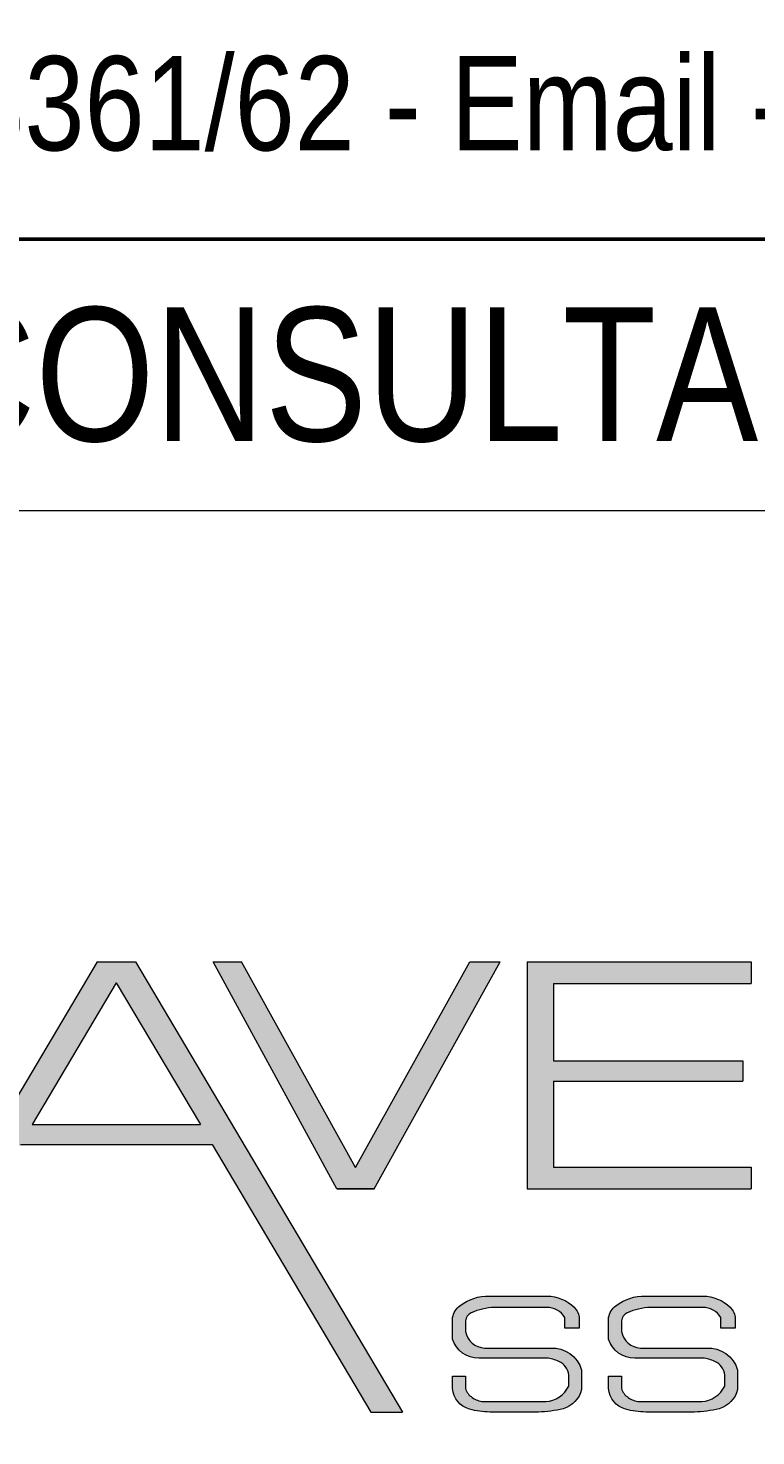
# Model space of a CAD drawing. Header units: millimetres. Extents: x 1112055 to 3390982, y -148532 to 766891.
# Drawn here: x 3043883 to 3046425, y -38293 to -33378 of the extents above; entities that cross this region are included whole.
import ezdxf

# ---------------------------------------------------------------- set-up
doc = ezdxf.new("R2010")
doc.units = ezdxf.units.MM
doc.layers.add('B TITLE BLOCK', color=250, linetype='Continuous', lineweight=0)
doc.layers.add('P_TITLE BLOCK TEXT', color=7, linetype='Continuous', lineweight=9)
doc.layers.add('FORMAT TEXT', color=7, linetype='Continuous')
doc.styles.add('SWINC', font='swissc.ttf')

msp = doc.modelspace()

# ---------------------------------------------------------------- hatches: boundary and pattern name
at = {"layer": 'P_TITLE BLOCK TEXT', "lineweight": 0}
h = msp.add_hatch(color=7, dxfattribs=at)
h.paths.add_polyline_path([(3044257.84092271, -36638.2075526796), (3044124.553167645, -36638.2075526796), (3043191.739336971, -38210.16844174943), (3043301.723963304, -38210.16844174943), (3043856.34716222, -37275.52752174159), (3044526.046928135, -37275.52752174159), (3045080.67012705, -38210.16844174943), (3045190.654753386, -38210.16844174943)])
h.paths.add_polyline_path([(3044191.197045169, -36711.2445936911), (3044485.046047318, -37206.433583666), (3043897.348043039, -37206.433583666)], flags=16)
for points in [[(3045532.509062634, -36638.2075526796), (3045425.698762179, -36638.2075526796), (3045026.920805738, -37355.78003645841), (3044628.142849314, -36638.2075526796), (3044529.278465001, -36638.2075526796), (3044961.782192235, -37430.76526425641), (3045092.059419241, -37430.76526425641)], [(3046409.021663768, -36638.2075526796), (3045625.794352873, -36638.2075526796), (3045625.794352873, -37430.76526425641), (3046409.021663768, -37430.76526425641), (3046409.021663768, -37354.65201456765), (3045718.62483623, -37354.65201456765), (3045718.62483623, -37055.22467681883), (3046379.996182787, -37055.22467681883), (3046379.996182787, -36984.22757372331), (3045718.62483623, -36984.22757372331), (3045718.62483623, -36713.44561346564), (3046409.021663768, -36713.44561346564)]]:
    msp.add_hatch(color=7, dxfattribs=at).paths.add_polyline_path(points)
h = msp.add_hatch(color=7, dxfattribs=at)
edge = h.paths.add_edge_path()
edge.add_line((3045758.245344773, -37917.73102508196), (3045758.245344773, -37879.62619068382))
edge.add_arc((3045693.836387071, -37921.48305186072), 76.8147815229149, 33.01826321543913, 89.55826277248488)
edge.add_line((3045694.428605428, -37844.67055329309), (3045512.397290925, -37844.67055329309))
edge.add_arc((3045522.125253027, -38068.63035288455), 224.1709728810094, 92.48714741882937, 114.042953728479)
edge.add_arc((3045444.770175415, -37895.23795704033), 34.30593931414464, 114.0429537287296, 173.3691583151027)
edge.add_line((3045410.693717022, -37891.27658657696), (3045410.693717022, -37929.4986072844))
edge.add_arc((3045480.699245922, -37915.41722012103), 71.4076994490433, 191.3730973809636, 266.9893197897211)
edge.add_line((3045476.948763252, -37986.72635992583), (3045707.591596482, -37986.72635992583))
edge.add_arc((3045714.059196884, -38092.62598090038), 106.0969348142399, 15.59350906143601, 93.4948803992956, ccw=False)
edge.add_line((3045816.251024582, -38064.10598916969), (3045816.506032118, -38131.9594608656))
edge.add_arc((3045724.571933552, -38107.91123088847), 95.02734261823448, 286.8361079587402, 345.34095802310895, ccw=False)
edge.add_arc((3045658.956844695, -37822.63564466628), 387.5868967059615, 270.9573158560448, 283.9044309719811, ccw=False)
edge.add_line((3045665.432466823, -38210.16844174943), (3045496.078027598, -38210.16844174943))
edge.add_arc((3045502.015109283, -37907.51396302135), 302.7127060924566, 255.28175512102422, 268.87619010354655, ccw=False)
edge.add_arc((3045445.328467156, -38123.31060696616), 79.59487414992454, 183.4260365920939, 255.28175512137238, ccw=False)
edge.add_line((3045365.875846983, -38128.06719598187), (3045365.875846983, -38085.15911051295))
edge.add_line((3045365.875846983, -38085.15911051889), (3045410.69371703, -38085.15911051889))
edge.add_line((3045410.693717022, -38085.15911051889), (3045410.693717022, -38128.09330039042))
edge.add_arc((3045470.602346388, -38107.91621148949), 63.21517845927948, 198.6134072766293, 234.8504137464769)
edge.add_arc((3045479.754245606, -38094.91830218049), 79.11181036817031, 234.8504137460161, 265.2644397946689)
edge.add_line((3045473.223008036, -38173.76005173604), (3045691.4659255, -38173.76005173604))
edge.add_arc((3045683.630076466, -38075.52648505721), 98.54559429150807, 274.560686205461, 333.2673842340857)
edge.add_line((3045771.64267099, -38119.85500136508), (3045772.142681532, -38080.90669272061))
edge.add_arc((3045710.93236695, -38089.56164777688), 61.81917872066249, 8.048099003074844, 64.756195017174)
edge.add_arc((3045680.424824438, -38154.26502571466), 133.3540462195299, 64.7561950179888, 84.270452264036)
edge.add_line((3045693.73794452, -38021.57718725597), (3045456.963669148, -38021.57718725597))
edge.add_arc((3045453.680965792, -37930.32555857756), 91.31065587454701, 195.9277156251153, 272.06028075499455, ccw=False)
edge.add_line((3045365.875846983, -37955.38343133546), (3045365.875846983, -37880.21212224198))
edge.add_arc((3045432.010251777, -37892.2524472786), 67.22149154335676, 127.42578174403599, 169.6818301060067, ccw=False)
edge.add_arc((3045489.679333431, -37967.61017376943), 162.1135877465242, 88.35670740972648, 127.4257817452478, ccw=False)
edge.add_line((3045494.328254147, -37805.56325812814), (3045695.162164896, -37805.56325812814))
edge.add_arc((3045695.926179259, -37940.04256737373), 134.4814795165388, 45.30042708153161, 90.32550976612902, ccw=False)
edge.add_arc((3045748.69211192, -37886.72036265793), 59.46480693073489, 1.8933564715803755, 45.30042708094601, ccw=False)
edge.add_line((3045808.124454267, -37884.75568762458), (3045808.124454267, -37917.73102508452))
edge.add_line((3045808.124454267, -37917.73102508196), (3045758.24534478, -37917.73102508196))
h = msp.add_hatch(color=7, dxfattribs=at)
edge = h.paths.add_edge_path()
edge.add_line((3046303.089337601, -37917.73102508196), (3046303.089337601, -37879.62619068382))
edge.add_arc((3046238.6803799, -37921.48305186072), 76.8147815229149, 33.01826321543913, 89.55826277248488)
edge.add_line((3046239.272598258, -37844.67055329309), (3046057.241283755, -37844.67055329309))
edge.add_arc((3046066.969245874, -38068.63035288455), 224.1709728810094, 92.48714741882937, 114.042953728479)
edge.add_arc((3045989.614168244, -37895.23795704033), 34.30593931414464, 114.0429537287296, 173.3691583151027)
edge.add_line((3045955.53770987, -37891.27658657696), (3045955.53770987, -37929.4986072844))
edge.add_arc((3046025.543238752, -37915.41722012103), 71.4076994490433, 191.3730973809636, 266.9893197897211)
edge.add_line((3046021.7927561, -37986.72635992583), (3046252.43558933, -37986.72635992583))
edge.add_arc((3046258.903189733, -38092.62598090038), 106.0969348142399, 15.59350906143601, 93.4948803992956, ccw=False)
edge.add_line((3046361.09501743, -38064.10598916969), (3046361.350024966, -38131.9594608656))
edge.add_arc((3046269.415926398, -38107.91123088847), 95.02734261823448, 286.8361079587402, 345.34095802310895, ccw=False)
edge.add_arc((3046203.800837523, -37822.63564466628), 387.5868967059615, 270.9573158560448, 283.9044309719811, ccw=False)
edge.add_line((3046210.276459653, -38210.16844174943), (3046040.922020428, -38210.16844174943))
edge.add_arc((3046046.859102112, -37907.51396302135), 302.7127060924566, 255.28175512102422, 268.87619010354655, ccw=False)
edge.add_arc((3045990.172459986, -38123.31060696616), 79.59487414992454, 183.4260365920939, 255.28175512137238, ccw=False)
edge.add_line((3045910.719839812, -38128.06719598187), (3045910.719839812, -38085.15911051295))
edge.add_line((3045910.719839812, -38085.15911051889), (3045955.537709859, -38085.15911051889))
edge.add_line((3045955.53770987, -38085.15911051889), (3045955.53770987, -38128.09330039042))
edge.add_arc((3046015.446339217, -38107.91621148949), 63.21517845927948, 198.6134072766293, 234.8504137464769)
edge.add_arc((3046024.598238436, -38094.91830218049), 79.11181036817031, 234.8504137460161, 265.2644397946689)
edge.add_line((3046018.067000866, -38173.76005173604), (3046236.30991833, -38173.76005173604))
edge.add_arc((3046228.474069296, -38075.52648505721), 98.54559429150807, 274.560686205461, 333.2673842340857)
edge.add_line((3046316.486663818, -38119.85500136508), (3046316.98667436, -38080.90669272061))
edge.add_arc((3046255.77635978, -38089.56164777688), 61.81917872066249, 8.048099003074844, 64.756195017174)
edge.add_arc((3046225.268817267, -38154.26502571466), 133.3540462195299, 64.7561950179888, 84.270452264036)
edge.add_line((3046238.581937348, -38021.57718725597), (3046001.807661976, -38021.57718725597))
edge.add_arc((3045998.524958621, -37930.32555857756), 91.31065587454701, 195.9277156251153, 272.06028075499455, ccw=False)
edge.add_line((3045910.719839812, -37955.38343133546), (3045910.719839812, -37880.21212224198))
edge.add_arc((3045976.854244608, -37892.2524472786), 67.22149154335676, 127.42578174403599, 169.6818301060067, ccw=False)
edge.add_arc((3046034.523326261, -37967.61017376943), 162.1135877465242, 88.35670740972648, 127.4257817452478, ccw=False)
edge.add_line((3046039.172246977, -37805.56325812814), (3046240.006157727, -37805.56325812814))
edge.add_arc((3046240.770172107, -37940.04256737373), 134.4814795165388, 45.30042708153161, 90.32550976612902, ccw=False)
edge.add_arc((3046293.536104767, -37886.72036265793), 59.46480693073489, 1.8933564715803755, 45.30042708094601, ccw=False)
edge.add_line((3046352.968447097, -37884.75568762458), (3046352.968447097, -37917.73102508452))
edge.add_line((3046352.968447097, -37917.73102508196), (3046303.089337609, -37917.73102508196))

# ---------------------------------------------------------------- linework, layer by layer
at = {"layer": 'B TITLE BLOCK', "color": 250, "lineweight": 0}
msp.add_line((3055933.873351584, -35063.39427533025), (3040376.632470896, -35063.39427533025), dxfattribs=at)
at = {"layer": 'B TITLE BLOCK', "color": 250, "lineweight": 0, "const_width": 12.97195068964479}
for points in [[(3055933.873351584, -28013.76255122061), (3040376.632470896, -28013.76255122061), (3040376.632470896, -34114.12073139662), (3055933.873351584, -34114.12073139662)], [(3055933.873351584, -63787.39914059931), (3040376.632470896, -63787.39914059931), (3040376.632470896, -34114.12073139662), (3055933.873351584, -34114.12073139662)]]:
    msp.add_lwpolyline(points, close=True, dxfattribs=at)
at = {"layer": 'P_TITLE BLOCK TEXT', "color": 7, "lineweight": 0}
for points in [[(3044124.553167645, -36638.20755268088), (3043191.739336971, -38210.1684417514)], [(3044257.84092271, -36638.20755268088), (3045190.654753386, -38210.1684417514)], [(3044529.278465001, -36638.20755268088), (3044628.142849314, -36638.20755268088)], [(3045092.059419241, -37430.76526425804), (3044961.782192235, -37430.76526425804), (3044529.278465001, -36638.20755268088)], [(3045026.920805738, -37355.78003646004), (3044628.142849314, -36638.20755268088)], [(3045026.920805738, -37355.78003646004), (3045425.698762179, -36638.20755268088)], [(3045092.059419241, -37430.76526425804), (3045532.509062634, -36638.20755268088)], [(3045425.698762179, -36638.20755268088), (3045532.509062634, -36638.20755268088)], [(3045625.794352873, -36638.20755268088), (3046409.021663768, -36638.20755268088)], [(3045625.794352873, -36638.20755268088), (3045625.794352873, -37430.76526425804)], [(3046409.021663768, -36638.20755268088), (3046409.021663768, -36713.44561346703)], [(3045718.62483623, -36713.44561346703), (3045718.62483623, -36984.22757372471)], [(3045718.62483623, -36713.44561346703), (3046409.021663768, -36713.44561346703)], [(3045718.62483623, -36984.22757372471), (3046379.996182787, -36984.22757372471)], [(3046379.996182787, -36984.22757372471), (3046379.996182787, -37055.22467682023)], [(3045718.62483623, -37055.22467682023), (3045718.62483623, -37354.65201456904)], [(3045718.62483623, -37055.22467682023), (3046379.996182787, -37055.22467682023)], [(3044526.046928135, -37275.52752174287), (3045080.67012705, -38210.1684417514)], [(3045718.62483623, -37354.65201456904), (3046409.021663768, -37354.65201456904)], [(3046409.021663768, -37354.65201456904), (3046409.021663768, -37430.76526425804)], [(3044961.782192235, -37430.76526425804), (3045092.059419241, -37430.76526425804)], [(3045625.794352873, -37430.76526425804), (3046409.021663768, -37430.76526425804)], [(3045080.67012705, -38210.1684417514), (3045190.654753386, -38210.1684417514)]]:
    msp.add_lwpolyline(points, dxfattribs=at)
at = {"layer": 'P_TITLE BLOCK TEXT', "lineweight": 0}
for points in [[(3044124.553167645, -36638.20755268088), (3044257.84092271, -36638.20755268088)], [(3044191.197045169, -36711.24459369249), (3043897.348043039, -37206.4335836674)], [(3044191.197045169, -36711.24459369249), (3044485.046047318, -37206.4335836674)], [(3043897.348043039, -37206.4335836674), (3044485.046047318, -37206.4335836674)], [(3043856.34716222, -37275.52752174287), (3044526.046928135, -37275.52752174287)]]:
    msp.add_lwpolyline(points, dxfattribs=at)
at = {"layer": 'P_TITLE BLOCK TEXT', "color": 7, "lineweight": 0}
for points in [[(3045758.245344773, -37917.73102508382), (3045758.245344773, -37879.62619069954, 0.2518321425504549), (3045694.428605428, -37844.67055329472), (3045512.397290926, -37844.67055329472, 0.0943332803251045), (3045430.793201621, -37863.90839151702, 0.2648005950274), (3045410.693717022, -37891.27658657824), (3045410.693717022, -37929.49860728801, 0.342455608626355), (3045476.948763252, -37986.72635992746), (3045707.591596484, -37986.72635992746, -0.3536343318604639), (3045816.251024582, -38064.10598917144), (3045816.506032123, -38131.95946087422, -0.2609690833415413), (3045752.095182203, -38198.86543160015, -0.0565526202682377), (3045665.432466823, -38210.1684417514), (3045496.078027606, -38210.1684417514, -0.0593865794242292), (3045425.106120479, -38200.29372644589, -0.324223828793496), (3045365.875846983, -38128.0671959835), (3045365.875846983, -38085.15911052098), (3045410.693717022, -38085.15911052098), (3045410.693717022, -38128.09330039904, 0.1594446921200951), (3045434.208540103, -38159.60421447597, 0.1334907776809275), (3045473.223008036, -38173.7600517379), (3045691.465925503, -38173.7600517379, 0.2619100095917326), (3045771.64267099, -38119.85500136636), (3045772.142681532, -38080.90669272527, 0.2526122615055632), (3045737.296450486, -38033.64612259391, 0.085353380822099), (3045693.73794452, -38021.5771872576), (3045456.963669147, -38021.5771872576, -0.3449747456290864), (3045365.875846983, -37955.38343133709), (3045365.875846983, -37880.21212223558, -0.1864948836794344), (3045391.157516521, -37838.86908893964, -0.172141735516322), (3045494.328254147, -37805.56325813), (3045695.162164894, -37805.56325813, -0.1990261439851543), (3045790.519027068, -37844.45249739791, -0.1916967583265429), (3045808.124454267, -37884.75568762609), (3045808.124454267, -37917.73102508382)], [(3046303.089337601, -37917.73102508382), (3046303.089337601, -37879.62619069954, 0.2518321425504549), (3046239.272598258, -37844.67055329472), (3046057.241283756, -37844.67055329472, 0.0943332803251045), (3045975.63719445, -37863.90839151702, 0.2648005950274), (3045955.53770987, -37891.27658657824), (3045955.53770987, -37929.49860728801, 0.342455608626355), (3046021.7927561, -37986.72635992746), (3046252.435589314, -37986.72635992746, -0.3536343318604639), (3046361.09501743, -38064.10598917144), (3046361.350024953, -38131.95946087422, -0.2609690833415413), (3046296.939175031, -38198.86543160015, -0.0565526202682377), (3046210.276459653, -38210.1684417514), (3046040.922020434, -38210.1684417514, -0.0593865794242292), (3045969.950113307, -38200.29372644589, -0.324223828793496), (3045910.719839812, -38128.0671959835), (3045910.719839812, -38085.15911052098), (3045955.53770987, -38085.15911052098), (3045955.53770987, -38128.09330039904, 0.1594446921200951), (3045979.052532934, -38159.60421447597, 0.1334907776809275), (3046018.067000866, -38173.7600517379), (3046236.309918332, -38173.7600517379, 0.2619100095917326), (3046316.486663818, -38119.85500136636), (3046316.98667436, -38080.90669272527, 0.2526122615055632), (3046282.140443333, -38033.64612259391, 0.085353380822099), (3046238.581937348, -38021.5771872576), (3046001.807661977, -38021.5771872576, -0.3449747456290864), (3045910.719839812, -37955.38343133709), (3045910.719839812, -37880.21212223558, -0.1864948836794344), (3045936.001509369, -37838.86908893964, -0.172141735516322), (3046039.172246977, -37805.56325813), (3046240.006157723, -37805.56325813, -0.1990261439851543), (3046335.363019898, -37844.45249739791, -0.1916967583265429), (3046352.968447097, -37884.75568762609), (3046352.968447097, -37917.73102508382)]]:
    msp.add_lwpolyline(points, format="xyb", close=True, dxfattribs=at)

# ---------------------------------------------------------------- texts
at = {"layer": 'FORMAT TEXT', "lineweight": 0, "style": 'SWINC'}
msp.add_text('SERVICES CONSULTANT', height=466.7172264204345, dxfattribs=at).set_placement((3040671.275880259, -34819.66448007374))
at = {"layer": 'P_TITLE BLOCK TEXT', "lineweight": 0, "insert": (3041166.047889891, -33899.60500320468), "char_height": 329.2106635860981, "width": 9569.493382031238, "attachment_point": 7, "style": 'SWINC'}
msp.add_mtext('\\A1;\\pxql;Ph._079-4002-8361/62 - Email - contact@99studio.in   ', dxfattribs=at)

doc.saveas('drawing.dxf')
